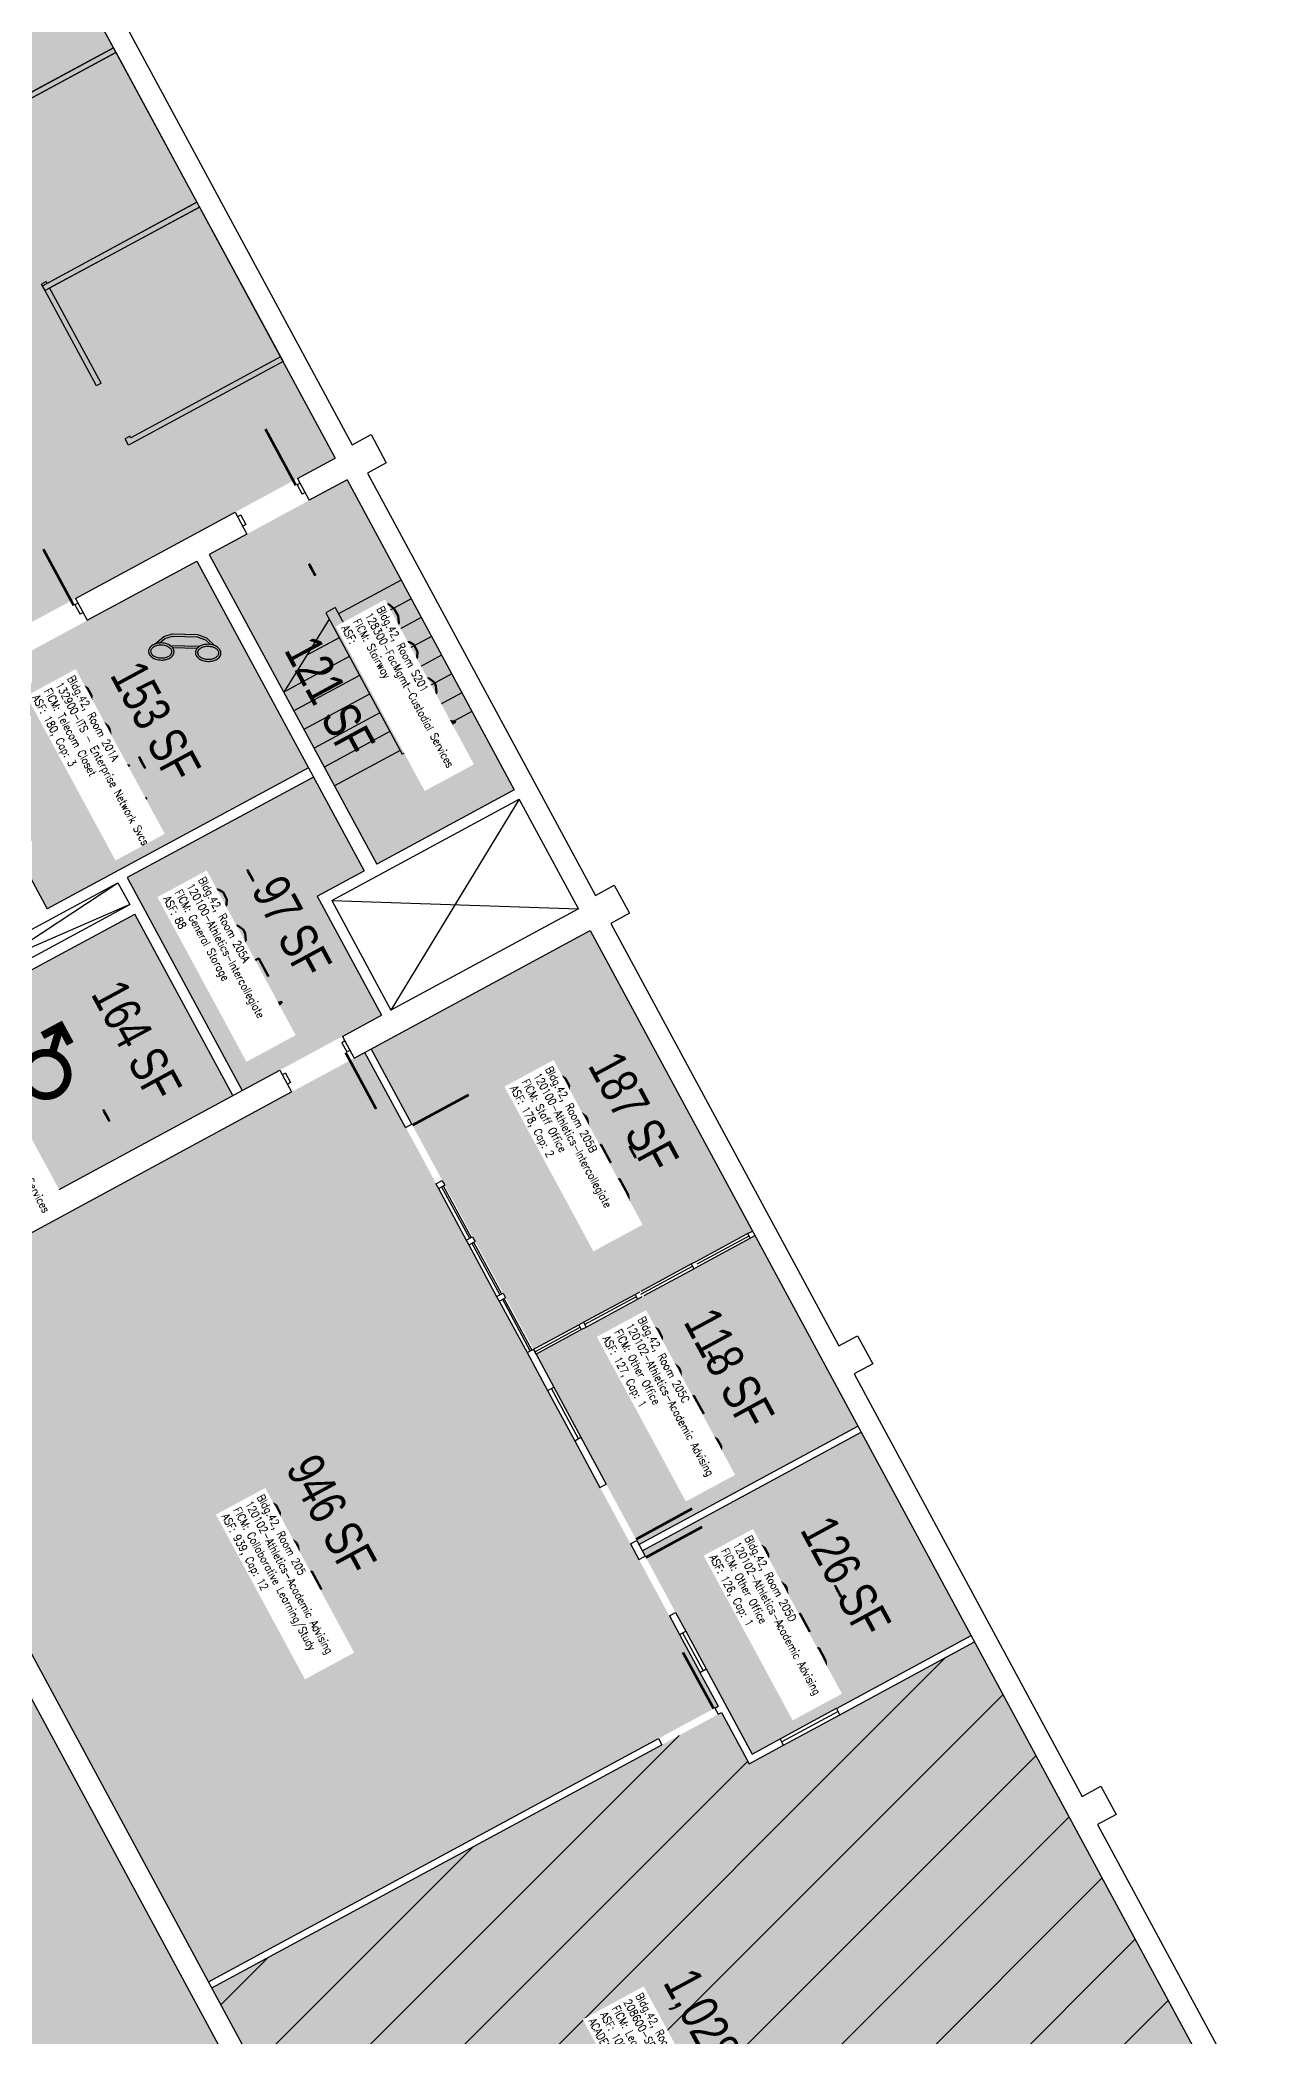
# Model space of a CAD drawing. Header units: inches. Extents: x 69219380 to 69221128, y 27664709 to 27667706.
# Drawn here: x 69220446 to 69221128, y 27665774 to 27666897 of the extents above; entities that cross this region are included whole.
import ezdxf
from ezdxf.enums import TextEntityAlignment as Align

# ---------------------------------------------------------------- set-up
doc = ezdxf.new("R2010")
doc.units = ezdxf.units.IN
doc.header["$LTSCALE"] = 240
doc.header["$MEASUREMENT"] = 0
doc.layers.get('0').update_dxf_attribs({"linetype": 'CONTINUOUS'})
for name, color, linetype in [('A-DOOR', 2, 'CONTINUOUS'), ('A-FLOR', 3, 'CONTINUOUS'), ('A-GLAZ', 1, 'CONTINUOUS'), ('A-GLAZ-SILL', 2, 'CONTINUOUS'), ('A-IDEN-ICON', 4, 'CONTINUOUS'), ('A-IDEN-RNUM', 7, 'CONTINUOUS'), ('A-IDEN-SNUM', 4, 'CONTINUOUS'), ('A-IDEN-VNUM', 4, 'CONTINUOUS'), ('A-WALL', 5, 'CONTINUOUS'), ('AREA-TEXT', 3, 'CONTINUOUS'), ('Rooms-Capacity', 4, 'CONTINUOUS'), ('Rooms-Category-Color', 7, 'CONTINUOUS'), ('Rooms-College-Color', 7, 'CONTINUOUS'), ('Rooms-Department-Color', 7, 'CONTINUOUS'), ('Rooms-Division-Color', 7, 'CONTINUOUS'), ('Rooms-Information', 7, 'CONTINUOUS')]:
    doc.layers.add(name, color=color, linetype=linetype)
doc.styles.add('AREA', font='arial.ttf', dxfattribs={"width": 0.75, "height": 21})
doc.styles.add('ROOMSNUMBER', font='txt.shx', dxfattribs={"height": 0.03})
doc.styles.add('ROOMVNUMBER', font='simplex.shx', dxfattribs={"width": 0.85})

# ---------------------------------------------------------------- blocks, each defined once
blk = doc.blocks.new('36DOOR')
blk.add_lwpolyline([(-0.75, 0, 1.5, 1.5, 0), (-0.75, 36, 0, 0, 0), (-1.5, 36, 0, 0, 0.4142136), (-36, -1.5, 0, 0, 0.4142136)], format="xyseb")
blk = doc.blocks.new('CPMEN')
at = {"color": 0, "linetype": 'ByBlock', "const_width": 0.015}
for points in [[(0.055, 0.01), (0.055, 0.05), (0.015, 0.05)], [(0.0151, 0.0101), (0.055, 0.05)]]:
    blk.add_lwpolyline(points, dxfattribs=at)
blk.add_lwpolyline([(-0.0575, -0.02, 1), (0.0275, -0.02, 1)], format="xyb", close=True, dxfattribs=at)
blk = doc.blocks.new('CPPHONE')
for p, q in [((0.0096, 0.0252), (-0.0196, -0.0252)), ((0.0169, 0.0279), (-0.0182, -0.0329))]:
    blk.add_line(p, q)
for points in [[(0.0364, 0.0572), (0.0417, 0.0308), (0.0382, 0.0108), (0.0082, -0.0411), (-0.0083, -0.0558), (-0.0338, -0.0645)], [(0.0334, 0.047), (0.0366, 0.0307), (0.0334, 0.0126), (0.0043, -0.0379), (-0.0109, -0.0514), (-0.0265, -0.0567)]]:
    blk.add_lwpolyline(points)
for points in [[(0.0288, 0.0786, 0.139889), (0.0216, 0.0804, 0.107118), (0.0122, 0.0781, 0.079812), (0.0039, 0.0722, 0.067459), (-0.0035, 0.0626, 0.067459), (-0.008, 0.0515, 0.079812), (-0.009, 0.0413, 0.107118), (-0.0064, 0.032, 0.139889), (-0.0012, 0.0267, 0.139889), (0.0061, 0.0248, 0.107118), (0.0155, 0.0272, 0.079812), (0.0238, 0.0331, 0.067459), (0.0312, 0.0426, 0.067459), (0.0357, 0.0538, 0.079812), (0.0367, 0.0639, 0.107118), (0.034, 0.0732, 0.139889)], [(0.0263, 0.0743, 0.139889), (0.0218, 0.0754, 0.107118), (0.0144, 0.0736, 0.079812), (0.0074, 0.0686, 0.067459), (0.0008, 0.0601, 0.067459), (-0.0032, 0.0502, 0.079812), (-0.004, 0.0417, 0.107118), (-0.0019, 0.0344, 0.139889), (0.0013, 0.031, 0.139889), (0.0059, 0.0298, 0.107118), (0.0133, 0.0317, 0.079812), (0.0203, 0.0367, 0.067459), (0.0268, 0.0451, 0.067459), (0.0309, 0.055, 0.079812), (0.0317, 0.0636, 0.107118), (0.0296, 0.0709, 0.139889)], [(-0.0262, -0.0167, 0.139889), (-0.0334, -0.0148, 0.107118), (-0.0428, -0.0172, 0.079812), (-0.0511, -0.0231, 0.067459), (-0.0585, -0.0326, 0.067459), (-0.063, -0.0438, 0.079812), (-0.064, -0.0539, 0.107118), (-0.0614, -0.0632, 0.139889), (-0.0562, -0.0686, 0.139889), (-0.0489, -0.0704, 0.107118), (-0.0395, -0.0681, 0.079812), (-0.0312, -0.0622, 0.067459), (-0.0238, -0.0526, 0.067459), (-0.0193, -0.0415, 0.079812), (-0.0183, -0.0313, 0.107118), (-0.021, -0.022, 0.139889)], [(-0.0287, -0.021, 0.139889), (-0.0332, -0.0198, 0.107118), (-0.0406, -0.0217, 0.079812), (-0.0476, -0.0267, 0.067459), (-0.0542, -0.0351, 0.067459), (-0.0582, -0.045, 0.079812), (-0.059, -0.0536, 0.107118), (-0.0569, -0.0609, 0.139889), (-0.0537, -0.0643, 0.139889), (-0.0491, -0.0654, 0.107118), (-0.0417, -0.0636, 0.079812), (-0.0347, -0.0586, 0.067459), (-0.0282, -0.0501, 0.067459), (-0.0241, -0.0402, 0.079812), (-0.0233, -0.0317, 0.107118), (-0.0254, -0.0244, 0.139889)]]:
    blk.add_lwpolyline(points, format="xyb", close=True)

msp = doc.modelspace()

# ---------------------------------------------------------------- hatches: boundary and pattern name
at = {"layer": 'Rooms-Capacity'}
h = msp.add_hatch(dxfattribs=at)
h.set_pattern_fill('ANSI31', color=256, scale=300, style=0)
h.set_pattern_definition([(45, (0, 0), (-26.516504294, 26.516504294), [])])
h.paths.add_polyline_path([(69220542.5, 27665801.2), (69220829.2, 27665956.1), (69220844.7, 27665927.3), (69220971.6, 27665995.9), (69221110.5, 27665738.7), (69220697, 27665515.3)])
at = {"layer": 'Rooms-Category-Color', "true_color": 0xadadad}
for points in [[(69219829.8, 27667094.9), (69219821.2, 27667110.8), (69219831.8, 27667116.5), (69219832.7, 27667114.7), (69220114.3, 27667266.8), (69220186.4, 27667305.8), (69220177.4, 27667322.5), (69220139.8, 27667392), (69220041.2, 27667338.7), (69219689.4, 27667148.6), (69220533.7, 27665586.2), (69220535.4, 27665587.1), (69220549.7, 27665560.7), (69220634.2, 27665606.4), (69220302.3, 27666220.4), (69220239.6, 27666336.6), (69220216.8, 27666378.8), (69220199.6, 27666410.5), (69220163.5, 27666477.3)], [(69220712.6, 27666475.1), (69220618.5, 27666649.3), (69220562.2, 27666618.9), (69220541, 27666607.4), (69220635.2, 27666433.3)], [(69220437.2, 27666551.3), (69220387.1, 27666524.2), (69220449.8, 27666408.1), (69220596.8, 27666487.5), (69220534, 27666603.6)], [(69220312.9, 27666226.1), (69220335.2, 27666184.8), (69220411.8, 27666226.1), (69220554.3, 27666303.2), (69220499.1, 27666405.2), (69220356.6, 27666328.2), (69220385.2, 27666275.4), (69220308.6, 27666234.1)]]:
    msp.add_hatch(color=253, dxfattribs=at).paths.add_polyline_path(points)
at = {"layer": 'Rooms-Category-Color', "true_color": 0xfa9ba3}
for points in [[(69220144.9, 27666808.3), (69220213.4, 27666681.6), (69220311.8, 27666499.5), (69220611.8, 27666661.6), (69220249.1, 27667332.9), (69220117.1, 27667261.6), (69220004.5, 27667200.7), (69220073, 27667074), (69219909.3, 27666985.6), (69219904, 27666982.7), (69220031.5, 27666747)], [(69220755.4, 27666395.9), (69220632.1, 27666329.3), (69220650.7, 27666295), (69220667.8, 27666263.3), (69220723.4, 27666160.4), (69220846.7, 27666227)], [(69220724.8, 27666157.7), (69220848.1, 27666224.3), (69220905.9, 27666117.2), (69220782.7, 27666050.6)], [(69220784.6, 27666047.1), (69220907.8, 27666113.7), (69220969.7, 27665999.4), (69220846.4, 27665932.7)]]:
    msp.add_hatch(color=241, dxfattribs=at).paths.add_polyline_path(points)
at = {"layer": 'Rooms-Category-Color', "true_color": 0xe3c5e1}
msp.add_hatch(color=254, dxfattribs=at).paths.add_polyline_path([(69220559.6, 27666306), (69220580.7, 27666317.4), (69220637.9, 27666348.3), (69220601.7, 27666415.2), (69220628.1, 27666429.4), (69220599.6, 27666482.2), (69220494.9, 27666425.7)])
at = {"layer": 'Rooms-Category-Color', "true_color": 0xffe090}
msp.add_hatch(color=41, dxfattribs=at).paths.add_polyline_path([(69220540.6, 27665804.7), (69220793.8, 27665941.5), (69220827.3, 27665959.6), (69220728.5, 27666142.7), (69220673.3, 27666244.7), (69220673.4, 27666244.8), (69220628.7, 27666327.4), (69220587.3, 27666305.1), (69220341.9, 27666172.5)])
at = {"layer": 'Rooms-Category-Color', "true_color": 0xffff64}
msp.add_hatch(color=51, dxfattribs=at).paths.add_polyline_path([(69220542.5, 27665801.2), (69220829.2, 27665956.1), (69220844.7, 27665927.3), (69220971.6, 27665995.9), (69221110.5, 27665738.7), (69220697, 27665515.3)])
at = {"layer": 'Rooms-College-Color', "true_color": 0xadadad}
for points in [[(69219829.8, 27667094.9), (69219821.2, 27667110.8), (69219831.8, 27667116.5), (69219832.7, 27667114.7), (69220114.3, 27667266.8), (69220186.4, 27667305.8), (69220177.4, 27667322.5), (69220139.8, 27667392), (69220041.2, 27667338.7), (69219689.4, 27667148.6), (69220533.7, 27665586.2), (69220535.4, 27665587.1), (69220549.7, 27665560.7), (69220634.2, 27665606.4), (69220302.3, 27666220.4), (69220239.6, 27666336.6), (69220216.8, 27666378.8), (69220199.6, 27666410.5), (69220163.5, 27666477.3)], [(69220712.6, 27666475.1), (69220618.5, 27666649.3), (69220562.2, 27666618.9), (69220541, 27666607.4), (69220635.2, 27666433.3)], [(69220312.9, 27666226.1), (69220335.2, 27666184.8), (69220411.8, 27666226.1), (69220554.3, 27666303.2), (69220499.1, 27666405.2), (69220356.6, 27666328.2), (69220385.2, 27666275.4), (69220308.6, 27666234.1)]]:
    msp.add_hatch(color=253, dxfattribs=at).paths.add_polyline_path(points)
at = {"layer": 'Rooms-College-Color', "true_color": 0xffff64}
for points in [[(69220144.9, 27666808.3), (69220213.4, 27666681.6), (69220311.8, 27666499.5), (69220611.8, 27666661.6), (69220249.1, 27667332.9), (69220117.1, 27667261.6), (69220004.5, 27667200.7), (69220073, 27667074), (69219909.3, 27666985.6), (69219904, 27666982.7), (69220031.5, 27666747)], [(69220437.2, 27666551.3), (69220387.1, 27666524.2), (69220449.8, 27666408.1), (69220596.8, 27666487.5), (69220534, 27666603.6)], [(69220559.6, 27666306), (69220580.7, 27666317.4), (69220637.9, 27666348.3), (69220601.7, 27666415.2), (69220628.1, 27666429.4), (69220599.6, 27666482.2), (69220494.9, 27666425.7)], [(69220755.4, 27666395.9), (69220632.1, 27666329.3), (69220650.7, 27666295), (69220667.8, 27666263.3), (69220723.4, 27666160.4), (69220846.7, 27666227)], [(69220540.6, 27665804.7), (69220793.8, 27665941.5), (69220827.3, 27665959.6), (69220728.5, 27666142.7), (69220673.3, 27666244.7), (69220673.4, 27666244.8), (69220628.7, 27666327.4), (69220587.3, 27666305.1), (69220341.9, 27666172.5)], [(69220724.8, 27666157.7), (69220848.1, 27666224.3), (69220905.9, 27666117.2), (69220782.7, 27666050.6)], [(69220784.6, 27666047.1), (69220907.8, 27666113.7), (69220969.7, 27665999.4), (69220846.4, 27665932.7)], [(69220542.5, 27665801.2), (69220829.2, 27665956.1), (69220844.7, 27665927.3), (69220971.6, 27665995.9), (69221110.5, 27665738.7), (69220697, 27665515.3)]]:
    msp.add_hatch(color=51, dxfattribs=at).paths.add_polyline_path(points)
at = {"layer": 'Rooms-Department-Color', "true_color": 0xacacac}
for points in [[(69219829.8, 27667094.9), (69219821.2, 27667110.8), (69219831.8, 27667116.5), (69219832.7, 27667114.7), (69220114.3, 27667266.8), (69220186.4, 27667305.8), (69220177.4, 27667322.5), (69220139.8, 27667392), (69220041.2, 27667338.7), (69219689.4, 27667148.6), (69220533.7, 27665586.2), (69220535.4, 27665587.1), (69220549.7, 27665560.7), (69220634.2, 27665606.4), (69220302.3, 27666220.4), (69220239.6, 27666336.6), (69220216.8, 27666378.8), (69220199.6, 27666410.5), (69220163.5, 27666477.3)], [(69220712.6, 27666475.1), (69220618.5, 27666649.3), (69220562.2, 27666618.9), (69220541, 27666607.4), (69220635.2, 27666433.3)], [(69220437.2, 27666551.3), (69220387.1, 27666524.2), (69220449.8, 27666408.1), (69220596.8, 27666487.5), (69220534, 27666603.6)], [(69220312.9, 27666226.1), (69220335.2, 27666184.8), (69220411.8, 27666226.1), (69220554.3, 27666303.2), (69220499.1, 27666405.2), (69220356.6, 27666328.2), (69220385.2, 27666275.4), (69220308.6, 27666234.1)]]:
    msp.add_hatch(color=253, dxfattribs=at).paths.add_polyline_path(points)
at = {"layer": 'Rooms-Department-Color', "true_color": 0x604aed}
for points in [[(69220144.9, 27666808.3), (69220213.4, 27666681.6), (69220311.8, 27666499.5), (69220611.8, 27666661.6), (69220249.1, 27667332.9), (69220117.1, 27667261.6), (69220004.5, 27667200.7), (69220073, 27667074), (69219909.3, 27666985.6), (69219904, 27666982.7), (69220031.5, 27666747)], [(69220559.6, 27666306), (69220580.7, 27666317.4), (69220637.9, 27666348.3), (69220601.7, 27666415.2), (69220628.1, 27666429.4), (69220599.6, 27666482.2), (69220494.9, 27666425.7)], [(69220755.4, 27666395.9), (69220632.1, 27666329.3), (69220650.7, 27666295), (69220667.8, 27666263.3), (69220723.4, 27666160.4), (69220846.7, 27666227)], [(69220540.6, 27665804.7), (69220793.8, 27665941.5), (69220827.3, 27665959.6), (69220728.5, 27666142.7), (69220673.3, 27666244.7), (69220673.4, 27666244.8), (69220628.7, 27666327.4), (69220587.3, 27666305.1), (69220341.9, 27666172.5)], [(69220724.8, 27666157.7), (69220848.1, 27666224.3), (69220905.9, 27666117.2), (69220782.7, 27666050.6)], [(69220784.6, 27666047.1), (69220907.8, 27666113.7), (69220969.7, 27665999.4), (69220846.4, 27665932.7)]]:
    msp.add_hatch(color=173, dxfattribs=at).paths.add_polyline_path(points)
at = {"layer": 'Rooms-Department-Color', "true_color": 0x003fff}
msp.add_hatch(color=160, dxfattribs=at).paths.add_polyline_path([(69220542.5, 27665801.2), (69220829.2, 27665956.1), (69220844.7, 27665927.3), (69220971.6, 27665995.9), (69221110.5, 27665738.7), (69220697, 27665515.3)])
at = {"layer": 'Rooms-Division-Color', "true_color": 0xadadad}
for points in [[(69219829.8, 27667094.9), (69219821.2, 27667110.8), (69219831.8, 27667116.5), (69219832.7, 27667114.7), (69220114.3, 27667266.8), (69220186.4, 27667305.8), (69220177.4, 27667322.5), (69220139.8, 27667392), (69220041.2, 27667338.7), (69219689.4, 27667148.6), (69220533.7, 27665586.2), (69220535.4, 27665587.1), (69220549.7, 27665560.7), (69220634.2, 27665606.4), (69220302.3, 27666220.4), (69220239.6, 27666336.6), (69220216.8, 27666378.8), (69220199.6, 27666410.5), (69220163.5, 27666477.3)], [(69220712.6, 27666475.1), (69220618.5, 27666649.3), (69220562.2, 27666618.9), (69220541, 27666607.4), (69220635.2, 27666433.3)], [(69220437.2, 27666551.3), (69220387.1, 27666524.2), (69220449.8, 27666408.1), (69220596.8, 27666487.5), (69220534, 27666603.6)], [(69220312.9, 27666226.1), (69220335.2, 27666184.8), (69220411.8, 27666226.1), (69220554.3, 27666303.2), (69220499.1, 27666405.2), (69220356.6, 27666328.2), (69220385.2, 27666275.4), (69220308.6, 27666234.1)]]:
    msp.add_hatch(color=253, dxfattribs=at).paths.add_polyline_path(points)
at = {"layer": 'Rooms-Division-Color', "true_color": 0x604aed}
for points in [[(69220144.9, 27666808.3), (69220213.4, 27666681.6), (69220311.8, 27666499.5), (69220611.8, 27666661.6), (69220249.1, 27667332.9), (69220117.1, 27667261.6), (69220004.5, 27667200.7), (69220073, 27667074), (69219909.3, 27666985.6), (69219904, 27666982.7), (69220031.5, 27666747)], [(69220559.6, 27666306), (69220580.7, 27666317.4), (69220637.9, 27666348.3), (69220601.7, 27666415.2), (69220628.1, 27666429.4), (69220599.6, 27666482.2), (69220494.9, 27666425.7)], [(69220755.4, 27666395.9), (69220632.1, 27666329.3), (69220650.7, 27666295), (69220667.8, 27666263.3), (69220723.4, 27666160.4), (69220846.7, 27666227)], [(69220540.6, 27665804.7), (69220793.8, 27665941.5), (69220827.3, 27665959.6), (69220728.5, 27666142.7), (69220673.3, 27666244.7), (69220673.4, 27666244.8), (69220628.7, 27666327.4), (69220587.3, 27666305.1), (69220341.9, 27666172.5)], [(69220724.8, 27666157.7), (69220848.1, 27666224.3), (69220905.9, 27666117.2), (69220782.7, 27666050.6)], [(69220784.6, 27666047.1), (69220907.8, 27666113.7), (69220969.7, 27665999.4), (69220846.4, 27665932.7)]]:
    msp.add_hatch(color=173, dxfattribs=at).paths.add_polyline_path(points)
at = {"layer": 'Rooms-Division-Color', "true_color": 0x003fff}
msp.add_hatch(color=160, dxfattribs=at).paths.add_polyline_path([(69220542.5, 27665801.2), (69220829.2, 27665956.1), (69220844.7, 27665927.3), (69220971.6, 27665995.9), (69221110.5, 27665738.7), (69220697, 27665515.3)])

# ---------------------------------------------------------------- linework, layer by layer
at = {"layer": 'A-DOOR'}
for points in [[(69220655.3, 27666286.4, 1.5, 1.5, 0), (69220687, 27666303.5, 0, 0, 0), (69220686.6, 27666304.2, 0, 0, -0.414214), (69220672.1, 27666255.4, 0, 0, -0.414214)], [(69220781.1, 27666053.5, 1.5, 1.5, 0), (69220812.7, 27666070.8, 0, 0, 0), (69220813.1, 27666070.1, 0, 0, 0.414214), (69220764.2, 27666084.4, 0, 0, 0.414214)], [(69220786.6, 27666043.3, 1.5, 1.5, 0), (69220818.3, 27666060.5, 0, 0, 0), (69220818, 27666061.1, 0, 0, -0.41446), (69220803.4, 27666012.3, 0, 0, -0.414214)], [(69220824.8, 27665958.3, 1.5, 1.5, 0), (69220807.5, 27665989.9, 0, 0, 0), (69220808.2, 27665990.2, 0, 0, 0.414214), (69220793.8, 27665941.4, 0, 0, 0.414214)]]:
    msp.add_lwpolyline(points, format="xyseb", dxfattribs=at)
at = {"layer": 'A-FLOR'}
for p, q in [((69220648.9, 27666593), (69220613.7, 27666574)), ((69220654.6, 27666582.4), (69220619.4, 27666563.4)), ((69220608.4, 27666571.1), (69220582.9, 27666530)), ((69220660.3, 27666571.9), (69220625.1, 27666552.8)), ((69220614.1, 27666560.6), (69220595.6, 27666550.6)), ((69220666, 27666561.3), (69220630.8, 27666542.3)), ((69220619.8, 27666550), (69220582.9, 27666530)), ((69220671.7, 27666550.7), (69220636.5, 27666531.7)), ((69220625.5, 27666539.4), (69220588.6, 27666519.5)), ((69220677.4, 27666540.2), (69220642.2, 27666521.2)), ((69220631.2, 27666528.9), (69220594.3, 27666508.9)), ((69220683.1, 27666529.6), (69220647.9, 27666510.6)), ((69220688.8, 27666519.1), (69220653.6, 27666500.1)), ((69220636.9, 27666518.3), (69220600, 27666498.4)), ((69220642.6, 27666507.8), (69220605.7, 27666487.8)), ((69220648.4, 27666497.2), (69220611.4, 27666477.2)), ((69220715.4, 27666469.8), (69220643.2, 27666351.2)), ((69220353.8, 27666333.5), (69220489.6, 27666422.8)), ((69220496.3, 27666410.5), (69220347.1, 27666345.8)), ((69220609.9, 27666412.8), (69220748.7, 27666408.2))]:
    msp.add_line(p, q, dxfattribs=at)
for points in [[(69220383.5, 27666876.2), (69220353.2, 27666932.5), (69220440.1, 27666979.4), (69220488.5, 27666889.8), (69220401.6, 27666842.9), (69220399.7, 27666846.4)], [(69220430.5, 27666789.3), (69220400.2, 27666845.5), (69220487.1, 27666892.4), (69220535.5, 27666802.8), (69220448.6, 27666755.9), (69220446.7, 27666759.4)], [(69220487.1, 27666892.4), (69220402.8, 27666846.9), (69220402.3, 27666847.8)], [(69220433.2, 27666790.7), (69220404.2, 27666844.3), (69220488.5, 27666889.8)], [(69220477.5, 27666702.3), (69220447.2, 27666758.5), (69220534.1, 27666805.5), (69220582.5, 27666715.9), (69220495.6, 27666668.9), (69220493.7, 27666672.5)], [(69220534.1, 27666805.5), (69220449.8, 27666759.9), (69220449.3, 27666760.9)], [(69220480.2, 27666703.7), (69220451.2, 27666757.3), (69220535.5, 27666802.8)], [(69220449.3, 27666760.9), (69220446.7, 27666759.4)], [(69220581.1, 27666718.5), (69220496.8, 27666673), (69220496.3, 27666673.9)], [(69220480.2, 27666703.7), (69220477.5, 27666702.3)], [(69220496.3, 27666673.9), (69220493.7, 27666672.5)]]:
    msp.add_lwpolyline(points, dxfattribs=at)
at = {"layer": 'A-GLAZ', "linetype": 'Continuous'}
for p, q in [((69220671.7, 27666251.8), (69220687.4, 27666222.8)), ((69220688.8, 27666220.1), (69220704.5, 27666191.1)), ((69220815.6, 27666208.5), (69220844.7, 27666224.2)), ((69220783.9, 27666191.4), (69220812.9, 27666207.1)), ((69220705.9, 27666188.5), (69220721.6, 27666159.4)), ((69220752.2, 27666174.3), (69220781.3, 27666190)), ((69220724.1, 27666159), (69220749.6, 27666172.8))]:
    msp.add_line(p, q, dxfattribs=at)
at = {"layer": 'A-GLAZ'}
for p, q in [((69220748.7, 27666110.1), (69220733.5, 27666138.4)), ((69220818.8, 27665979.7), (69220807.4, 27666000.8)), ((69220894.8, 27665956.7), (69220863.2, 27665939.6))]:
    msp.add_line(p, q, dxfattribs=at)
at = {"layer": 'A-GLAZ-SILL'}
for p, q in [((69220669.9, 27666250.8), (69220685.6, 27666221.8)), ((69220672.6, 27666252.3), (69220688.3, 27666223.2)), ((69220687.1, 27666219.2), (69220702.7, 27666190.1)), ((69220689.7, 27666220.6), (69220705.4, 27666191.6)), ((69220814.9, 27666209.8), (69220843.9, 27666225.5)), ((69220816.3, 27666207.2), (69220845.4, 27666222.9)), ((69220784, 27666193.1), (69220812.2, 27666208.4)), ((69220785.6, 27666190.6), (69220813.7, 27666205.7)), ((69220704.2, 27666187.5), (69220719.9, 27666158.5)), ((69220706.8, 27666188.9), (69220722.5, 27666159.9)), ((69220751.5, 27666175.6), (69220780.6, 27666191.3)), ((69220753, 27666172.9), (69220782, 27666188.6)), ((69220722.5, 27666159.9), (69220748.9, 27666174.2)), ((69220724.8, 27666157.7), (69220750.3, 27666171.5)), ((69220731.3, 27666137.2), (69220746.6, 27666109)), ((69220734.8, 27666139.1), (69220750.1, 27666110.9)), ((69220805.6, 27665999.9), (69220817, 27665978.8)), ((69220809.1, 27666001.8), (69220820.5, 27665980.7)), ((69220862.2, 27665941.4), (69220893.9, 27665958.5)), ((69220864.1, 27665937.8), (69220895.8, 27665954.9))]:
    msp.add_line(p, q, dxfattribs=at)
at = {"layer": 'A-WALL'}
for p, q in [((69220199.6, 27667424.4), (69220611.8, 27666661.6)), ((69220493.1, 27666906.6), (69220621.4, 27666669.1)), ((69220621.4, 27666669.1), (69220632, 27666674.8)), ((69220632, 27666674.8), (69220640.5, 27666658.9)), ((69220590.7, 27666650.2), (69220611.8, 27666661.6)), ((69220640.5, 27666658.9), (69220630, 27666653.2)), ((69220592.1, 27666647.5), (69220590.4, 27666646.6)), ((69220590.4, 27666646.6), (69220593.2, 27666641.3)), ((69220590.7, 27666650.2), (69220597.3, 27666637.9)), ((69220618.5, 27666649.3), (69220597.3, 27666637.9)), ((69220618.5, 27666649.3), (69220712.6, 27666475.1)), ((69220630, 27666653.2), (69220758.3, 27666415.7)), ((69220465.8, 27666582.7), (69220555.5, 27666631.2)), ((69220555.5, 27666631.2), (69220562.2, 27666618.9)), ((69220595, 27666642.3), (69220593.2, 27666641.3)), ((69220558.7, 27666629.5), (69220556.9, 27666628.5)), ((69220558.7, 27666629.5), (69220561.5, 27666624.2)), ((69220561.5, 27666624.2), (69220559.8, 27666623.3)), ((69220562.2, 27666618.9), (69220541, 27666607.4)), ((69220472.4, 27666570.4), (69220534, 27666603.6)), ((69220534, 27666603.6), (69220628.1, 27666429.4)), ((69220541, 27666607.4), (69220635.2, 27666433.3)), ((69220467.2, 27666580), (69220465.4, 27666579.1)), ((69220465.4, 27666579.1), (69220468.3, 27666573.8)), ((69220465.8, 27666582.7), (69220472.4, 27666570.4)), ((69220611.8, 27666577.5), (69220606.5, 27666574.6)), ((69220611.8, 27666577.5), (69220654.8, 27666497.9)), ((69220470, 27666574.8), (69220468.3, 27666573.8)), ((69220606.5, 27666574.6), (69220649.5, 27666495.1)), ((69220387.1, 27666524.2), (69220449.8, 27666408.1)), ((69220654.8, 27666497.9), (69220649.5, 27666495.1)), ((69220596.8, 27666487.5), (69220449.8, 27666408.1)), ((69220599.6, 27666482.2), (69220494.9, 27666425.7)), ((69220712.6, 27666475.1), (69220635.2, 27666433.3)), ((69220609.9, 27666412.8), (69220715.4, 27666469.8)), ((69220748.7, 27666408.2), (69220715.4, 27666469.8)), ((69220601.7, 27666415.2), (69220628.1, 27666429.4)), ((69220347.1, 27666345.8), (69220489.6, 27666422.8)), ((69220489.6, 27666422.8), (69220496.3, 27666410.5)), ((69220494.9, 27666425.7), (69220559.6, 27666306)), ((69220758.3, 27666415.7), (69220768.9, 27666421.4)), ((69220768.9, 27666421.4), (69220777.4, 27666405.6)), ((69220353.8, 27666333.5), (69220496.3, 27666410.5)), ((69220601.7, 27666415.2), (69220637.9, 27666348.3)), ((69220609.9, 27666412.8), (69220643.2, 27666351.2)), ((69220748.7, 27666408.2), (69220643.2, 27666351.2)), ((69220356.6, 27666328.2), (69220499.1, 27666405.2)), ((69220554.3, 27666303.2), (69220499.1, 27666405.2)), ((69220622.5, 27666324.1), (69220755.4, 27666395.9)), ((69220755.4, 27666395.9), (69221110.5, 27665738.7)), ((69220777.4, 27666405.6), (69220766.9, 27666399.9)), ((69220766.9, 27666399.9), (69220895.2, 27666162.3)), ((69220615.9, 27666336.4), (69220637.9, 27666348.3)), ((69220617.3, 27666333.8), (69220615.5, 27666332.8)), ((69220615.5, 27666332.8), (69220618.4, 27666327.6)), ((69220615.9, 27666336.4), (69220622.5, 27666324.1)), ((69220620.2, 27666328.5), (69220618.4, 27666327.6)), ((69220655, 27666287.1), (69220632.1, 27666329.3)), ((69220335.2, 27666184.8), (69220580.7, 27666317.4)), ((69220580.7, 27666317.4), (69220587.3, 27666305.1)), ((69220651.4, 27666285.2), (69220628.6, 27666327.4)), ((69220583.9, 27666315.7), (69220582.1, 27666314.8)), ((69220583.9, 27666315.7), (69220586.7, 27666310.5)), ((69220586.7, 27666310.5), (69220585, 27666309.5)), ((69220341.9, 27666172.5), (69220587.3, 27666305.1)), ((69220651.4, 27666285.2), (69220655, 27666287.1)), ((69220668.5, 27666253.5), (69220672, 27666255.4)), ((69220668.5, 27666253.5), (69220669.9, 27666250.8)), ((69220669.9, 27666250.8), (69220673.5, 27666252.7)), ((69220672, 27666255.4), (69220673.5, 27666252.7)), ((69220685.6, 27666221.8), (69220689.1, 27666223.7)), ((69220685.6, 27666221.8), (69220687.1, 27666219.2)), ((69220687.1, 27666219.2), (69220690.6, 27666221.1)), ((69220689.1, 27666223.7), (69220690.6, 27666221.1)), ((69220843.9, 27666225.5), (69220846.6, 27666226.9)), ((69220843.9, 27666225.5), (69220845.4, 27666222.9)), ((69220845.4, 27666222.9), (69220848, 27666224.3)), ((69220812.2, 27666208.4), (69220814.9, 27666209.8)), ((69220812.2, 27666208.4), (69220813.7, 27666205.7)), ((69220813.7, 27666205.7), (69220816.3, 27666207.2)), ((69220702.7, 27666190.1), (69220706.3, 27666192)), ((69220702.7, 27666190.1), (69220704.2, 27666187.5)), ((69220704.2, 27666187.5), (69220707.7, 27666189.4)), ((69220706.3, 27666192), (69220707.7, 27666189.4)), ((69220780.6, 27666191.3), (69220783.2, 27666192.7)), ((69220780.6, 27666191.3), (69220782, 27666188.6)), ((69220782, 27666188.6), (69220784.6, 27666190.1)), ((69220748.9, 27666174.2), (69220751.5, 27666175.6)), ((69220748.9, 27666174.2), (69220750.3, 27666171.5)), ((69220750.3, 27666171.5), (69220753, 27666172.9)), ((69220751.5, 27666175.6), (69220753, 27666172.9)), ((69220719.9, 27666158.5), (69220723.4, 27666160.4)), ((69220723.4, 27666160.4), (69220724.8, 27666157.7)), ((69220723.4, 27666160.4), (69220734.8, 27666139.1)), ((69220895.2, 27666162.3), (69220905.8, 27666168)), ((69220905.8, 27666168), (69220914.4, 27666152.2)), ((69220719.9, 27666158.5), (69220731.3, 27666137.2)), ((69220719.9, 27666158.5), (69220721.3, 27666155.8)), ((69220914.4, 27666152.2), (69220903.8, 27666146.5)), ((69220731.3, 27666137.2), (69220734.8, 27666139.1)), ((69220903.8, 27666146.5), (69221032.2, 27665908.9)), ((69220666.5, 27665546.5), (69220351.3, 27666129.8)), ((69220677, 27665552.2), (69220361.9, 27666135.5)), ((69220782.7, 27666050.6), (69220905.9, 27666117.2)), ((69220746.6, 27666109), (69220750.1, 27666110.9)), ((69220746.6, 27666109), (69220760.8, 27666082.6)), ((69220750.1, 27666110.9), (69220764.3, 27666084.5)), ((69220784.6, 27666047.1), (69220907.8, 27666113.7)), ((69220760.8, 27666082.6), (69220764.3, 27666084.5)), ((69220778, 27666050.9), (69220781.5, 27666052.8)), ((69220778, 27666050.9), (69220782.7, 27666042.1)), ((69220781.5, 27666052.8), (69220786.3, 27666044)), ((69220782.7, 27666042.1), (69220786.3, 27666044)), ((69220799.9, 27666010.4), (69220803.4, 27666012.3)), ((69220799.9, 27666010.4), (69220805.6, 27665999.9)), ((69220803.4, 27666012.3), (69220809.1, 27666001.8)), ((69220805.6, 27665999.9), (69220809.1, 27666001.8)), ((69220893.9, 27665958.4), (69220969.7, 27665999.4)), ((69220895.8, 27665954.9), (69220971.6, 27665995.9)), ((69220817, 27665978.7), (69220820.5, 27665980.7)), ((69220820.5, 27665980.6), (69220846.4, 27665932.7)), ((69220817, 27665978.7), (69220827.3, 27665959.6)), ((69220825.5, 27665958.6), (69220827.3, 27665959.6)), ((69220825.5, 27665958.6), (69220827.4, 27665955.1)), ((69220895.8, 27665954.9), (69220893.9, 27665958.5)), ((69220827.4, 27665955.1), (69220829.2, 27665956.1)), ((69220829.2, 27665956.1), (69220844.7, 27665927.3)), ((69220540.6, 27665804.7), (69220793.8, 27665941.5)), ((69220542.5, 27665801.2), (69220795.7, 27665938)), ((69220793.8, 27665941.5), (69220795.7, 27665938)), ((69220844.7, 27665927.3), (69220864.1, 27665937.8)), ((69220846.4, 27665932.7), (69220862.2, 27665941.3)), ((69220864.1, 27665937.8), (69220862.2, 27665941.4)), ((69221032.2, 27665908.9), (69221042.7, 27665914.6)), ((69221042.7, 27665914.6), (69221051.3, 27665898.8)), ((69221051.3, 27665898.8), (69221040.7, 27665893.1)), ((69221040.7, 27665893.1), (69221127.7, 27665732.1))]:
    msp.add_line(p, q, dxfattribs=at)

# ---------------------------------------------------------------- block references
at = {"layer": 'A-DOOR', "rotation": 28.38557589088346}
for p in [(69220590.4, 27666646.6), (69220465.4, 27666579.1)]:
    msp.add_blockref('36DOOR', p, dxfattribs=at)
at = {"layer": 'A-DOOR', "xscale": -1, "rotation": 208.3855758908834}
msp.add_blockref('36DOOR', (69220618.4, 27666327.6), dxfattribs=at)
at = {"layer": 'A-IDEN-ICON'}
for name, p, xscale, yscale, zscale, rotation in [('CPPHONE', (69220526.7, 27666555.9), 240, 240, 240, 118.3855758908835), ('CPMEN', (69220450.2, 27666322.1), 288, 288, 288, 28.38557589088346)]:
    msp.add_blockref(name, p, dxfattribs=dict(at, xscale=xscale, yscale=yscale, zscale=zscale, rotation=rotation))

# ---------------------------------------------------------------- texts
at = {"layer": 'A-IDEN-RNUM', "style": 'ROOMSNUMBER', "width": 0.85}
for s, p in [('S201-00', (69220598.9, 27666598.8)), ('0201-A0', (69220503.2, 27666490.4)), ('0205-A0', (69220564.1, 27666426.9)), ('0204-00', (69220483.1, 27666291.9)), ('0205-B0', (69220779.2, 27666271.3)), ('0205-C0', (69220823.8, 27666155.8)), ('0205-00', (69220576.7, 27666043)), ('0205-D0', (69220894.8, 27666024.3))]:
    msp.add_text(s, height=0.96, rotation=298.39, dxfattribs=at).set_placement(p, align=Align.MIDDLE)
at = {"layer": 'A-IDEN-SNUM', "style": 'ROOMSNUMBER', "width": 0.85}
for s, p in [('0420S20100', (69220598.9, 27666598.8)), ('04200201A0', (69220503.2, 27666490.4)), ('04200205A0', (69220564.1, 27666426.9)), ('0420020400', (69220483.1, 27666291.9)), ('04200205B0', (69220779.2, 27666271.3)), ('04200205C0', (69220823.8, 27666155.8)), ('0420020500', (69220576.7, 27666043)), ('04200205D0', (69220894.8, 27666024.3))]:
    msp.add_text(s, height=0.96, rotation=298.39, dxfattribs=at).set_placement(p, align=Align.MIDDLE)
at = {"layer": 'A-IDEN-VNUM', "style": 'ROOMVNUMBER', "width": 0.85}
for s, p in [('S201', (69220648.7, 27666537.1)), ('201A', (69220475.6, 27666493.4)), ('205A', (69220551.8, 27666378.7)), ('205B', (69220745.1, 27666272.5)), ('205C', (69220797.4, 27666131.2)), ('205', (69220576.7, 27666043)), ('205D', (69220857.2, 27666008.7)), ('205E', (69220790.2, 27665749.1))]:
    msp.add_text(s, height=31.5, rotation=298.39, dxfattribs=at).set_placement(p, align=Align.MIDDLE)
at = {"layer": 'AREA-TEXT', "style": 'AREA', "width": 0.75}
for s, p in [('121 SF', (69220608.9, 27666527.4)), ('153 SF', (69220510.9, 27666513.4)), ('97 SF', (69220587.5, 27666398)), ('164 SF', (69220500.2, 27666334)), ('187 SF', (69220779.8, 27666293.8)), ('118 SF', (69220833.6, 27666149.6)), ('946 SF', (69220609.8, 27666067.2)), ('126 SF', (69220899.2, 27666032.6)), ('1,028 SF', (69220826.5, 27665770))]:
    msp.add_text(s, height=21, rotation=298.39, dxfattribs=at).set_placement(p, align=Align.MIDDLE_CENTER)

# ---------------------------------------------------------------- next in the draw order: texts
at = {"layer": 'Rooms-Information', "char_height": 4.5, "width": 100.8, "attachment_point": 7, "rotation": 298.39, "style": 'ROOMVNUMBER', "bg_fill": 3, "box_fill_scale": 1.5, "bg_fill_color": 256, "bg_fill_true_color": 13158600, "bg_fill_transparency": 0}
for s, insert in [('Bldg.42, Room S201^M^J128300-FacMgmt-Custodial Services^M^JFICM: Stairway^M^JASF: ', (69220615.2, 27666566.1)), ('Bldg.42, Room 201A^M^J132900-ITS - Enterprise Network Svcs^M^JFICM: Telecom Closet^M^JASF: 180, Cap: 3', (69220439.9, 27666526.3)), ('Bldg.42, Room 205A^M^J120100-Athletics-Intercollegiate^M^JFICM: General Storage^M^JASF: 88', (69220514.9, 27666413.8)), ("Bldg.42, Room 204^M^J128300-FacMgmt-Custodial Services^M^JFICM: Men's Restroom^M^JASF: ", (69220387.8, 27666315.8)), ('Bldg.42, Room 205B^M^J120100-Athletics-Intercollegiate^M^JFICM: Staff Office^M^JASF: 178, Cap: 2', (69220708.8, 27666306.5)), ('Bldg.42, Room 205C^M^J120102-Athletics-Academic Advising^M^JFICM: Other Office^M^JASF: 127, Cap: 1', (69220760.8, 27666165.8)), ('Bldg.42, Room 205^M^J120102-Athletics-Academic Advising^M^JFICM: Collaborative Learning/Study^M^JASF: 939, Cap: 12', (69220546.5, 27666065.8)), ('Bldg.42, Room 205D^M^J120102-Athletics-Academic Advising^M^JFICM: Other Office^M^JASF: 126, Cap: 1', (69220820.9, 27666042.7)), ('Bldg.42, Room 205E^M^J208600-SEM-OR-University Scheduling^M^JFICM: Lecture^M^JASF: 1024, Cap: 68^M^JACADEMIC CAPACITY', (69220754.2, 27665782.6))]:
    msp.add_mtext(s, dxfattribs=dict(at, insert=insert))

doc.saveas('drawing.dxf')
